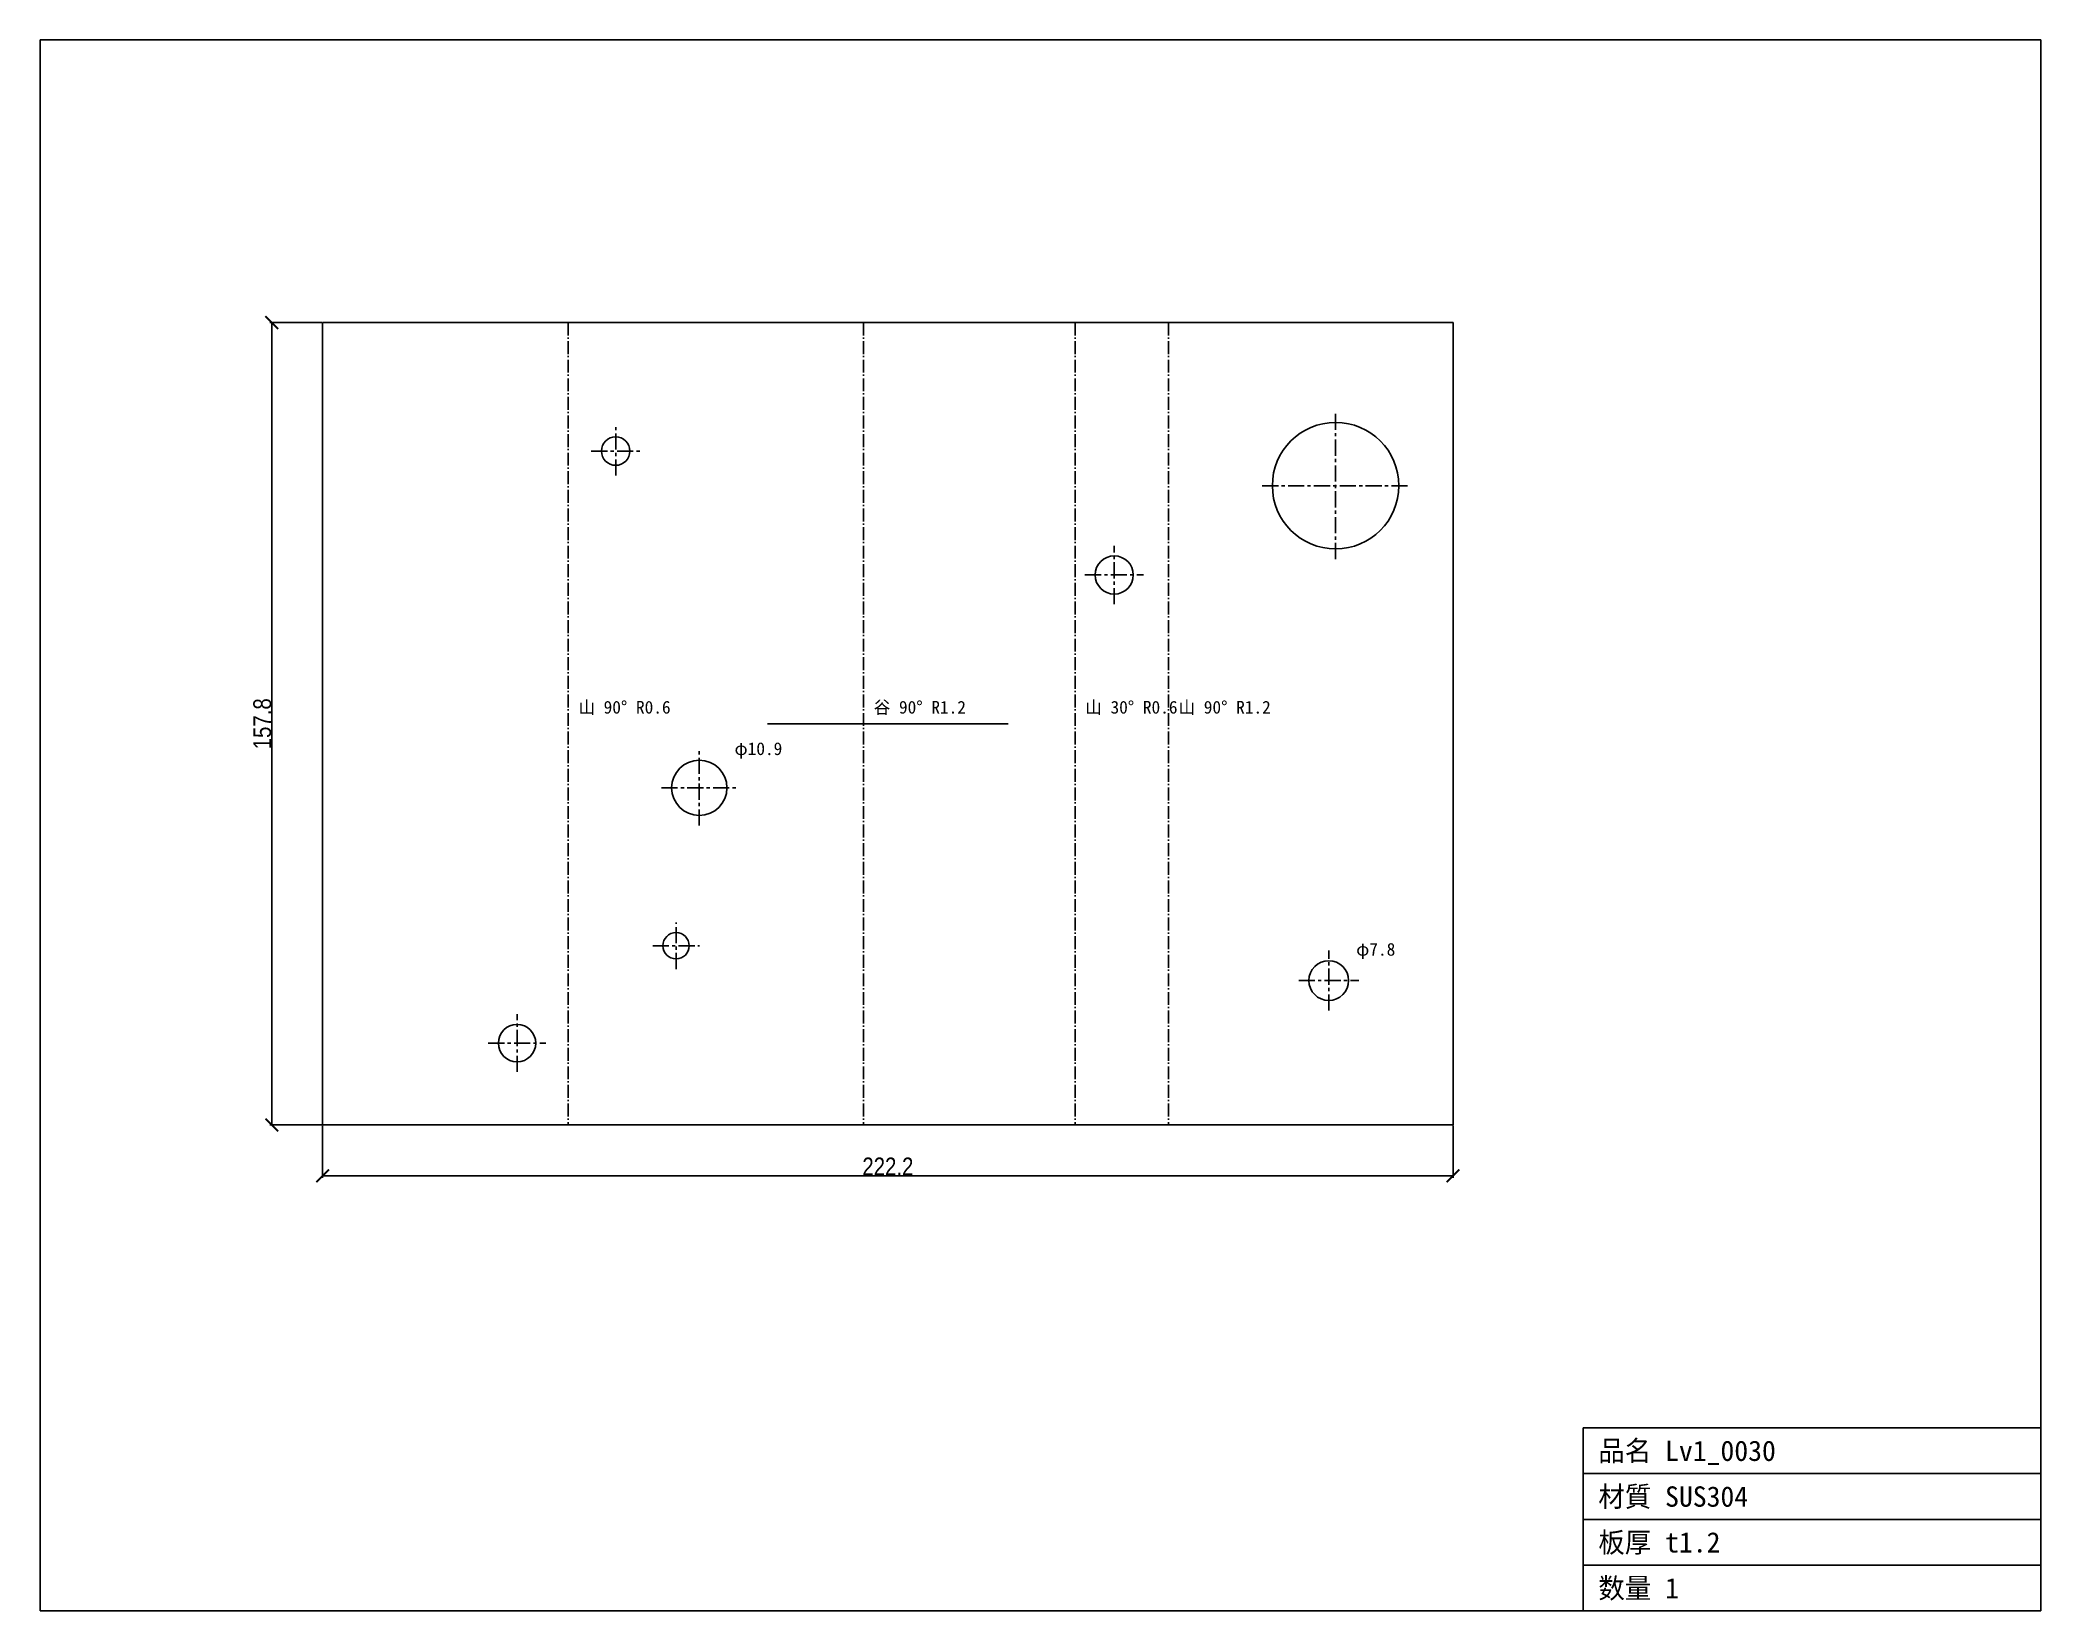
# Model space of a CAD drawing. Header units: millimetres. Extents: x -56 to 338, y -96 to 213.
import ezdxf

# ---------------------------------------------------------------- set-up
doc = ezdxf.new("R2010")
doc.units = ezdxf.units.MM
doc.linetypes.add('CENTER', pattern=[5.08, 3.175, -0.635, 0.635, -0.635])
doc.linetypes.add('DASHDOT', pattern=[3.556, 2.54, -0.508, 0, -0.508])
for name, color, linetype in [('ケガキ', 7, 'Continuous'), ('中心線', 7, 'Continuous'), ('図枠', 7, 'Continuous'), ('外形', 7, 'Continuous'), ('寸法', 7, 'Continuous'), ('文字', 7, 'Continuous'), ('曲げ線', 7, 'Continuous')]:
    doc.layers.add(name, color=color, linetype=linetype)
doc.styles.add('OpenSansCondensed-Light', font='OpenSansCondensed-Light.ttf')
doc.dimstyles.new('EZDXF', dxfattribs={"dimtxt": 0.25, "dimasz": 0.175, "dimexe": 0.375, "dimexo": 0.125, "dimgap": 0.1, "dimtad": 1, "dimlfac": 100, "dimzin": 12, "dimdsep": 46, "dimtxsty": 'OpenSansCondensed-Light', "dimblk": 'ARCHTICK', "dimcen": 2.5, "dimazin": 3, "dimtfac": 0.5, "dimtmove": 2, "dimatfit": 3})

# ---------------------------------------------------------------- blocks, each defined once
blk = doc.blocks.new('_ARCHTICK')
at = {"color": 0, "linetype": 'BYBLOCK', "const_width": 0.15}
blk.add_lwpolyline([(-0.5, -0.5), (0.5, 0.5)], dxfattribs=at)

msp = doc.modelspace()

# ---------------------------------------------------------------- linework, layer by layer
at = {"layer": 'ケガキ'}
msp.add_line((87.43, 78.88), (134.76, 78.88), dxfattribs=at)
at = {"layer": '中心線', "color": 1, "linetype": 'CENTER'}
for p, q in [((199.1, 111.26), (199.1, 140.12)), ((57.6, 127.69), (57.6, 137.29)), ((52.8, 132.49), (62.4, 132.49)), ((184.67, 125.69), (213.53, 125.69)), ((155.59, 102.38), (155.59, 113.89)), ((149.84, 108.13), (161.35, 108.13)), ((74.03, 58.86), (74.03, 73.73)), ((66.59, 66.29), (81.46, 66.29)), ((69.46, 30.65), (69.46, 39.83)), ((64.87, 35.24), (74.05, 35.24)), ((197.75, 22.49), (197.75, 34.29)), ((191.85, 28.39), (203.65, 28.39)), ((38.22, 10.42), (38.22, 21.77)), ((32.54, 16.09), (43.89, 16.09))]:
    msp.add_line(p, q, dxfattribs=at)
at = {"layer": '図枠'}
for p, q in [((337.74, 213.31), (-55.55, 213.31)), ((-55.55, 213.31), (-55.55, -95.55)), ((337.74, -95.55), (337.74, 213.31)), ((247.74, -95.55), (247.74, -59.55)), ((247.74, -59.55), (337.74, -59.55)), ((247.74, -68.55), (337.74, -68.55)), ((247.74, -77.55), (337.74, -77.55)), ((247.74, -86.55), (337.74, -86.55)), ((-55.55, -95.55), (337.74, -95.55))]:
    msp.add_line(p, q, dxfattribs=at)
at = {"layer": '外形'}
for p, q in [((222.19, 157.76), (0, 157.76)), ((0, 157.76), (0, 0)), ((222.19, 0), (222.19, 157.76)), ((0, 0), (222.19, 0))]:
    msp.add_line(p, q, dxfattribs=at)
for centre, radius in [((199.1, 125.69), 12.43), ((57.6, 132.49), 2.8), ((155.59, 108.13), 3.75), ((74.03, 66.29), 5.43), ((69.46, 35.24), 2.59), ((197.75, 28.39), 3.9), ((38.22, 16.09), 3.67)]:
    msp.add_circle(centre, radius, dxfattribs=at)
at = {"layer": '曲げ線', "color": 3, "linetype": 'DASHDOT'}
for p, q in [((48.28, 157.76), (48.28, 0)), ((106.33, 157.76), (106.33, 0)), ((147.91, 157.76), (147.91, 0)), ((166.24, 157.76), (166.24, 0))]:
    msp.add_line(p, q, dxfattribs=at)

# ---------------------------------------------------------------- texts
at = {"layer": '文字'}
for s, height, p in [('山 90° R0.6', 2.5, (50.28, 80.88)), ('谷 90° R1.2', 2.5, (108.33, 80.88)), ('山 30° R0.6', 2.5, (149.91, 80.88)), ('山 90° R1.2', 2.5, (168.24, 80.88)), ('φ10.9', 2.5, (80.96, 72.73)), ('φ7.8', 2.5, (203.15, 33.29)), ('品名 Lv1_0030', 4, (250.74, -66.05)), ('材質 SUS304', 4, (250.74, -75.05)), ('板厚 t1.2', 4, (250.74, -84.05)), ('数量 1', 4, (250.74, -93.05))]:
    msp.add_text(s, height=height, dxfattribs=at).set_placement(p)

# ---------------------------------------------------------------- dimensions: what is measured, and where the dimension line sits
at = {"layer": '寸法'}
msp.add_linear_dim(base=(-10, 0), p1=(0, 0), p2=(0, 157.76), angle=90, dimstyle='EZDXF', override={"dimtxt": 3.5, "dimasz": 2.5, "dimdec": 1, "dimlfac": 1}, dxfattribs=at).render()
msp.add_linear_dim(base=(0, -10), p1=(0, 0), p2=(222.19, 0), dimstyle='EZDXF', override={"dimtxt": 3.5, "dimasz": 2.5, "dimdec": 1, "dimlfac": 1}, dxfattribs=at).render()

doc.saveas('drawing.dxf')
